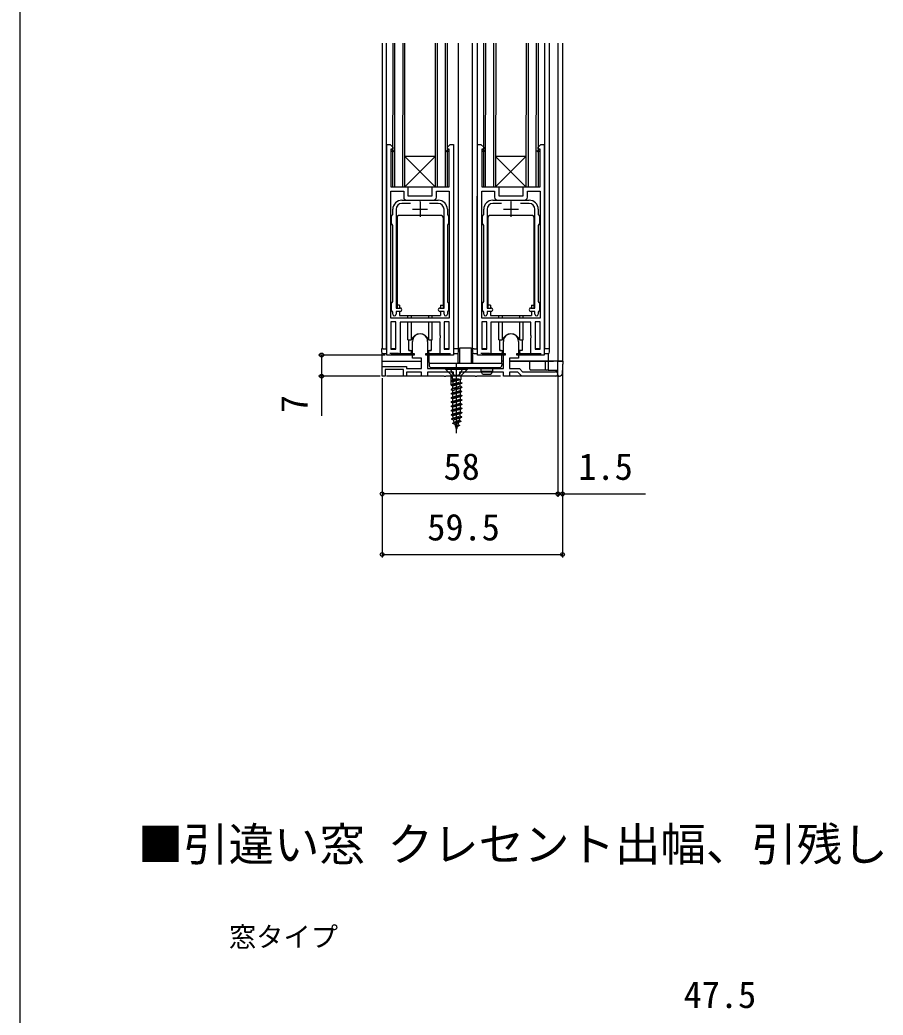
# Model space of a CAD drawing. Units: millimetres, scale not verified. Extents: x -525 to 525, y -782 to 777.
# Drawn here: x -525 to -240.1, y -334.4 to -5.9 of the extents above; entities that cross this region are included whole.
import ezdxf
from ezdxf.enums import TextEntityAlignment as Align

# ---------------------------------------------------------------- set-up
doc = ezdxf.new("R2010")
doc.units = ezdxf.units.MM
doc.header["$LTSCALE"] = 4
for name, color, linetype in [('0-1_USER1', 3, 'Continuous'), ('0-2_YKK_11', 7, 'Continuous'), ('0-3_YKK_12', 2, 'Continuous'), ('0-4_YKK_13', 4, 'Continuous'), ('0-6_YKK_D', 6, 'Continuous'), ('0-7_YKK_ZWAK', 7, 'Continuous')]:
    doc.layers.add(name, color=color, linetype=linetype)
doc.styles.add('ＭＳ ゴシック', font='')
doc.styles.get('ＭＳ ゴシック').set_extended_font_data('MS Gothic')

msp = doc.modelspace()

# ---------------------------------------------------------------- linework, layer by layer
at = {"layer": '0-2_YKK_11'}
for p, q in [((-402.542, -48.465), (-402.542, -49.061)), ((-383.342, -49.061), (-383.342, -48.465)), ((-372.542, -48.465), (-372.542, -49.061)), ((-353.342, -49.061), (-353.342, -48.465)), ((-397.342, -65.365), (-388.542, -65.365)), ((-367.342, -65.365), (-358.542, -65.365)), ((-396.055, -66.465), (-398.942, -66.465)), ((-395.442, -68.365), (-390.442, -68.365)), ((-392.942, -65.865), (-392.942, -70.865)), ((-386.942, -66.465), (-389.83, -66.465)), ((-366.055, -66.465), (-368.942, -66.465)), ((-365.442, -68.365), (-360.442, -68.365)), ((-362.942, -65.865), (-362.942, -70.865)), ((-356.942, -66.465), (-359.83, -66.465)), ((-390.442, -111.965), (-390.442, -120.965)), ((-400.042, -115.965), (-402.942, -115.965)), ((-385.842, -115.965), (-382.942, -115.965)), ((-370.042, -115.965), (-372.942, -115.965)), ((-355.842, -115.965), (-352.942, -115.965))]:
    msp.add_line(p, q, dxfattribs=at)
for points in [[(-381.942, -46.965), (-381.942, -116.465), (-382.942, -116.465), (-391.042, -116.465), (-391.042, -115.965), (-386.342, -115.965), (-386.342, -110.923), (-386.222, -110.74), (-386.222, -110.19), (-386.342, -110.007), (-386.342, -105.665), (-399.542, -105.665), (-399.542, -115.965), (-394.842, -115.965), (-394.842, -116.465), (-402.942, -116.465), (-403.942, -116.465), (-403.942, -46.965), (-402.842, -46.965), (-401.942, -47.865), (-401.942, -48.465), (-402.542, -48.465), (-401.556, -49.105), (-401.829, -49.525), (-402.542, -49.061), (-402.542, -60.965), (-396.942, -60.965), (-396.942, -63.965), (-388.942, -63.965), (-388.942, -60.965), (-383.342, -60.965), (-383.342, -49.061), (-384.056, -49.525), (-384.329, -49.105), (-383.342, -48.465), (-383.942, -48.465), (-383.942, -47.865), (-383.042, -46.965)], [(-351.942, -46.965), (-351.942, -116.465), (-352.942, -116.465), (-361.042, -116.465), (-361.042, -115.965), (-356.342, -115.965), (-356.342, -110.923), (-356.222, -110.74), (-356.222, -110.19), (-356.342, -110.007), (-356.342, -105.665), (-369.542, -105.665), (-369.542, -115.965), (-364.842, -115.965), (-364.842, -116.465), (-372.942, -116.465), (-373.942, -116.465), (-373.942, -46.965), (-372.842, -46.965), (-371.942, -47.865), (-371.942, -48.465), (-372.542, -48.465), (-371.556, -49.105), (-371.829, -49.525), (-372.542, -49.061), (-372.542, -60.965), (-366.942, -60.965), (-366.942, -63.965), (-358.942, -63.965), (-358.942, -60.965), (-353.342, -60.965), (-353.342, -49.061), (-354.056, -49.525), (-354.329, -49.105), (-353.342, -48.465), (-353.942, -48.465), (-353.942, -47.865), (-353.042, -46.965)], [(-400.942, -114.565), (-400.942, -105.465), (-402.542, -105.465), (-402.542, -114.565)], [(-383.342, -114.565), (-383.342, -105.465), (-384.942, -105.465), (-384.942, -114.565)], [(-370.942, -114.565), (-370.942, -105.465), (-372.542, -105.465), (-372.542, -114.565)], [(-353.342, -114.565), (-353.342, -105.465), (-354.942, -105.465), (-354.942, -114.565)]]:
    msp.add_lwpolyline(points, close=True, dxfattribs=at)
for points in [[(-383.342, -62.365), (-383.342, -104.265), (-402.542, -104.265), (-402.542, -62.365), (-398.342, -62.365), (-398.342, -64.365)], [(-387.542, -64.365), (-387.542, -62.365), (-383.342, -62.365)], [(-353.342, -62.365), (-353.342, -104.265), (-372.542, -104.265), (-372.542, -62.365), (-368.342, -62.365), (-368.342, -64.365)], [(-357.542, -64.365), (-357.542, -62.365), (-353.342, -62.365)], [(-398.942, -65.365), (-393.401, -65.365), (-393.217, -65.485), (-392.667, -65.485), (-392.484, -65.365), (-386.942, -65.365)], [(-368.942, -65.365), (-363.401, -65.365), (-363.217, -65.485), (-362.667, -65.485), (-362.484, -65.365), (-356.942, -65.365)], [(-401.942, -103.015), (-401.942, -102.331), (-402.142, -102.048), (-402.342, -101.765), (-402.342, -99.365), (-402.142, -99.082), (-401.942, -98.799), (-401.942, -73.665), (-402.142, -73.382), (-402.342, -73.099), (-402.342, -70.631), (-402.142, -70.348), (-401.942, -70.065), (-401.942, -68.365)], [(-400.842, -68.365), (-400.842, -100.965), (-399.492, -100.965)], [(-386.392, -100.965), (-385.042, -100.965), (-385.042, -68.365)], [(-383.942, -68.365), (-383.942, -70.065), (-383.742, -70.348), (-383.542, -70.631), (-383.542, -73.099), (-383.742, -73.382), (-383.942, -73.665), (-383.942, -98.799), (-383.742, -99.082), (-383.542, -99.365), (-383.542, -101.765), (-383.742, -102.048), (-383.942, -102.331), (-383.942, -103.015)], [(-371.942, -103.015), (-371.942, -102.331), (-372.142, -102.048), (-372.342, -101.765), (-372.342, -99.365), (-372.142, -99.082), (-371.942, -98.799), (-371.942, -73.665), (-372.142, -73.382), (-372.342, -73.099), (-372.342, -70.631), (-372.142, -70.348), (-371.942, -70.065), (-371.942, -68.365)], [(-370.842, -68.365), (-370.842, -100.965), (-369.492, -100.965)], [(-356.392, -100.965), (-355.042, -100.965), (-355.042, -68.365)], [(-353.942, -68.365), (-353.942, -70.065), (-353.742, -70.348), (-353.542, -70.631), (-353.542, -73.099), (-353.742, -73.382), (-353.942, -73.665), (-353.942, -98.799), (-353.742, -99.082), (-353.542, -99.365), (-353.542, -101.765), (-353.742, -102.048), (-353.942, -102.331), (-353.942, -103.015)], [(-399.492, -102.065), (-400.842, -102.065), (-400.842, -103.015)], [(-385.042, -103.015), (-385.042, -102.065), (-386.392, -102.065)], [(-369.492, -102.065), (-370.842, -102.065), (-370.842, -103.015)], [(-355.042, -103.015), (-355.042, -102.065), (-356.392, -102.065)], [(-348.192, -123.465), (-359.339, -123.465), (-360.639, -122.165), (-363.442, -122.165), (-363.442, -123.465), (-365.442, -123.465), (-365.442, -122.165), (-379.942, -122.165), (-379.942, -123.465), (-381.942, -123.465), (-381.942, -122.165), (-390.442, -122.165), (-390.442, -123.465), (-392.442, -123.465), (-392.442, -122.165), (-397.442, -122.165), (-397.442, -123.465), (-398.442, -123.465), (-398.442, -121.265), (-404.442, -121.265), (-404.442, -123.465), (-405.442, -123.465), (-405.442, -120.265), (-397.442, -120.265), (-397.442, -120.965), (-392.442, -120.965), (-392.442, -117.465), (-395.442, -117.465), (-395.442, -111.965)], [(-390.442, -120.965), (-365.442, -120.965), (-365.442, -111.965)], [(-360.442, -111.965), (-360.442, -117.465), (-363.442, -117.465), (-363.442, -120.965), (-360.142, -120.965), (-359.142, -121.965), (-348.192, -121.965)]]:
    msp.add_lwpolyline(points, dxfattribs=at)
for centre, radius, start, end in [((-398.942, -68.365), 3, 90.00001, 179.99999), ((-397.342, -64.365), 1, 180.00001, 269.99999), ((-388.542, -64.365), 1, 270.00001, 359.99999), ((-386.942, -68.365), 3, 0.00001, 89.99999), ((-368.942, -68.365), 3, 90.00001, 179.99999), ((-367.342, -64.365), 1, 180.00001, 269.99999), ((-358.542, -64.365), 1, 270.00001, 359.99999), ((-356.942, -68.365), 3, 0.00001, 89.99999), ((-398.942, -68.365), 1.9, 90.00001, 179.99999), ((-386.942, -68.365), 1.9, 0.00001, 89.99999), ((-368.942, -68.365), 1.9, 90.00001, 179.99999), ((-356.942, -68.365), 1.9, 0.00001, 89.99999), ((-399.492, -101.515), 0.55, 269.99999, 90.00001), ((-386.392, -101.515), 0.55, 89.99999, 270.00001), ((-369.492, -101.515), 0.55, 269.99999, 90.00001), ((-356.392, -101.515), 0.55, 89.99999, 270.00001), ((-401.392, -103.015), 0.55, 180.00001, 269.99999), ((-401.392, -103.015), 0.55, 270.00001, 359.99999), ((-384.492, -103.015), 0.55, 180.00001, 269.99999), ((-384.492, -103.015), 0.55, 270.00001, 359.99999), ((-371.392, -103.015), 0.55, 180.00001, 269.99999), ((-371.392, -103.015), 0.55, 270.00001, 359.99999), ((-354.492, -103.015), 0.55, 180.00001, 269.99999), ((-354.492, -103.015), 0.55, 270.00001, 359.99999), ((-392.942, -111.965), 2.5, 359.99999, 180.00001), ((-362.942, -111.965), 2.5, 359.99999, 180.00001), ((-348.192, -122.715), 0.75, 269.99999, 90.00001)]:
    msp.add_arc(centre, radius, start, end, dxfattribs=at)
at = {"layer": '0-3_YKK_12'}
for p, q in [((-405.442, -13.523), (-405.442, -114.465)), ((-404.042, -114.465), (-404.042, -13.523)), ((-401.981, -13.523), (-401.995, -60.965)), ((-401.295, -60.965), (-401.281, -13.523)), ((-398.681, -13.523), (-398.695, -60.965)), ((-397.995, -60.965), (-397.981, -13.523)), ((-387.981, -13.523), (-387.995, -60.965)), ((-387.281, -13.523), (-387.295, -60.965)), ((-384.681, -13.523), (-384.695, -60.965)), ((-383.981, -13.523), (-383.995, -60.965)), ((-380.242, -114.465), (-380.242, -13.523)), ((-375.643, -114.465), (-375.643, -13.523)), ((-374.057, -114.465), (-374.015, -13.523)), ((-371.981, -13.523), (-371.994, -60.965)), ((-371.294, -60.965), (-371.281, -13.523)), ((-368.681, -13.523), (-368.694, -60.965)), ((-367.981, -13.523), (-367.994, -60.965)), ((-357.981, -13.523), (-357.994, -60.965)), ((-357.281, -13.523), (-357.294, -60.965)), ((-354.681, -13.523), (-354.694, -60.965)), ((-353.981, -13.523), (-353.994, -60.965)), ((-351.817, -114.465), (-351.817, -13.523)), ((-350.243, -114.465), (-350.243, -13.523)), ((-347.442, -13.523), (-347.442, -118.465)), ((-345.942, -13.523), (-345.942, -118.465)), ((-387.995, -50.965), (-397.995, -60.965)), ((-357.994, -50.965), (-367.994, -60.965)), ((-401.995, -60.965), (-383.995, -60.965)), ((-371.994, -60.965), (-353.994, -60.965)), ((-396.642, -114.965), (-395.442, -114.965)), ((-390.442, -114.965), (-389.242, -114.965)), ((-380.242, -114.465), (-379.842, -114.465)), ((-376.042, -114.465), (-375.642, -114.465)), ((-366.642, -114.965), (-365.442, -114.965)), ((-359.242, -114.965), (-360.442, -114.965)), ((-405.442, -118.465), (-405.442, -115.865)), ((-405.442, -118.465), (-392.442, -118.465)), ((-363.442, -118.465), (-348.942, -118.465)), ((-347.442, -118.465), (-345.942, -118.465))]:
    msp.add_line(p, q, dxfattribs=at)
for points in [[(-387.995, -50.965), (-397.995, -50.965), (-387.995, -60.965)], [(-357.994, -50.965), (-367.994, -50.965), (-357.994, -60.965)]]:
    msp.add_lwpolyline(points, dxfattribs=at)
at = {"layer": '0-4_YKK_13'}
for p, q in [((-400.542, -70.965), (-400.542, -100.965)), ((-385.842, -70.465), (-400.042, -70.465)), ((-385.342, -70.965), (-385.342, -100.965)), ((-370.542, -70.965), (-370.542, -100.965)), ((-355.842, -70.465), (-370.042, -70.465)), ((-355.342, -70.965), (-355.342, -100.965)), ((-399.692, -100.065), (-400.542, -100.065)), ((-399.692, -100.065), (-399.692, -100.965)), ((-386.192, -100.065), (-385.342, -100.065)), ((-386.192, -100.065), (-386.192, -100.965)), ((-369.692, -100.065), (-370.542, -100.065)), ((-369.692, -100.065), (-369.692, -100.965)), ((-356.192, -100.065), (-355.342, -100.065)), ((-356.192, -100.065), (-356.192, -100.965)), ((-396.942, -104.265), (-396.942, -103.465)), ((-395.771, -104.265), (-395.771, -103.465)), ((-390.114, -103.465), (-390.114, -104.265)), ((-388.942, -104.265), (-388.942, -103.465)), ((-386.192, -102.065), (-386.192, -103.465)), ((-366.942, -104.265), (-366.942, -103.465)), ((-365.771, -104.265), (-365.771, -103.465)), ((-360.114, -103.465), (-360.114, -104.265)), ((-358.942, -104.265), (-358.942, -103.465)), ((-356.192, -102.065), (-356.192, -103.465)), ((-396.942, -111.465), (-396.942, -105.665)), ((-395.771, -111.465), (-395.771, -105.665)), ((-390.114, -105.665), (-390.114, -111.465)), ((-388.942, -111.465), (-388.942, -105.665)), ((-366.942, -111.465), (-366.942, -105.665)), ((-365.771, -111.465), (-365.771, -105.665)), ((-360.114, -105.665), (-360.114, -111.465)), ((-358.942, -111.465), (-358.942, -105.665)), ((-396.942, -111.465), (-395.771, -111.465)), ((-390.114, -111.465), (-388.942, -111.465)), ((-389.242, -111.465), (-389.242, -114.965)), ((-366.942, -111.465), (-365.771, -111.465)), ((-360.114, -111.465), (-358.942, -111.465)), ((-359.242, -111.465), (-359.242, -114.965)), ((-405.642, -114.465), (-405.642, -115.465)), ((-405.142, -114.465), (-405.642, -114.465)), ((-405.142, -114.465), (-403.942, -114.465)), ((-402.342, -114.465), (-401.142, -114.465)), ((-389.242, -114.965), (-389.667, -114.965)), ((-383.542, -114.465), (-384.742, -114.465)), ((-379.842, -114.065), (-376.042, -114.065)), ((-379.842, -118.968), (-379.842, -114.065)), ((-376.042, -114.065), (-376.042, -118.968)), ((-375.642, -114.465), (-375.642, -115.465)), ((-375.142, -114.465), (-375.642, -114.465)), ((-375.142, -114.465), (-373.942, -114.465)), ((-359.242, -114.965), (-359.667, -114.965)), ((-353.542, -114.465), (-354.742, -114.465)), ((-405.142, -115.965), (-403.942, -115.965)), ((-402.442, -115.965), (-396.217, -115.965)), ((-389.942, -118.968), (-389.942, -116.465)), ((-389.667, -115.965), (-387.142, -115.965)), ((-381.942, -115.965), (-380.742, -115.965)), ((-380.342, -118.968), (-380.342, -115.765)), ((-375.542, -118.968), (-375.542, -115.76)), ((-375.142, -115.965), (-373.942, -115.965)), ((-372.442, -115.965), (-366.217, -115.965)), ((-365.942, -118.968), (-365.942, -116.465)), ((-359.667, -115.965), (-357.142, -115.965)), ((-351.942, -115.965), (-350.742, -115.965)), ((-405.442, -123.465), (-405.442, -118.465)), ((-405.442, -118.465), (-392.442, -118.465)), ((-389.942, -118.465), (-390.442, -118.465)), ((-389.942, -118.968), (-389.942, -119.265)), ((-389.942, -119.265), (-389.942, -119.765)), ((-365.942, -119.265), (-389.942, -119.265)), ((-388.942, -120.965), (-388.942, -120.565)), ((-388.942, -120.565), (-366.942, -120.565)), ((-384.442, -121.215), (-382.577, -123.081)), ((-380.942, -142.312), (-380.942, -119.177)), ((-380.342, -118.968), (-380.342, -119.265)), ((-379.842, -119.265), (-379.842, -118.968)), ((-379.308, -123.081), (-377.442, -121.215)), ((-376.042, -118.968), (-376.042, -119.265)), ((-375.542, -119.265), (-375.542, -118.968)), ((-372.792, -121.899), (-372.792, -120.965)), ((-369.092, -120.965), (-369.092, -121.899)), ((-366.442, -120.631), (-366.442, -120.565)), ((-365.442, -118.465), (-365.942, -118.465)), ((-365.942, -119.265), (-365.942, -118.968)), ((-365.942, -119.265), (-365.942, -119.765)), ((-345.942, -118.465), (-363.442, -118.465)), ((-356.442, -118.465), (-356.742, -118.465)), ((-350.642, -121.465), (-356.523, -121.465)), ((-356.442, -118.465), (-351.642, -118.465)), ((-351.642, -118.465), (-351.642, -121.165)), ((-350.642, -118.465), (-351.642, -118.465)), ((-347.442, -122.963), (-347.442, -118.465)), ((-404.785, -123.465), (-405.442, -123.465)), ((-384.942, -123.465), (-404.031, -123.465)), ((-384.942, -123.465), (-384.442, -123.465)), ((-374.742, -123.465), (-384.442, -123.465)), ((-382.692, -126.259), (-382.692, -123.13)), ((-379.542, -124.547), (-382.656, -125.084)), ((-382.342, -123.315), (-379.542, -123.315)), ((-380.82, -124.315), (-382.182, -124.7)), ((-379.702, -124.63), (-382.182, -125.33)), ((-374.742, -123.465), (-374.242, -123.465)), ((-366.437, -123.465), (-374.242, -123.465)), ((-372.292, -122.765), (-372.792, -121.899)), ((-369.092, -121.899), (-372.792, -121.899)), ((-372.292, -122.765), (-369.592, -122.765)), ((-369.092, -121.899), (-369.592, -122.765)), ((-358.942, -123.465), (-365.142, -123.465)), ((-346.989, -123.465), (-358.942, -123.465)), ((-382.692, -126.365), (-382.692, -126.465)), ((-382.692, -127.765), (-382.692, -127.865)), ((-379.702, -125.4), (-382.182, -126.1)), ((-382.182, -127.5), (-382.182, -126.73)), ((-382.692, -129.165), (-382.692, -129.265)), ((-382.692, -130.565), (-382.692, -130.665)), ((-382.182, -128.9), (-382.182, -128.13)), ((-382.182, -130.3), (-382.182, -129.53)), ((-382.182, -131.7), (-382.182, -130.93)), ((-382.692, -131.965), (-382.692, -132.065)), ((-382.692, -133.365), (-382.692, -133.465)), ((-382.182, -133.1), (-382.182, -132.33)), ((-382.182, -134.5), (-382.182, -133.73)), ((-382.692, -134.765), (-382.692, -134.865)), ((-382.692, -136.165), (-382.692, -136.265)), ((-382.573, -137.565), (-379.192, -136.865)), ((-379.192, -136.965), (-382.573, -137.665)), ((-382.182, -135.9), (-382.182, -135.13)), ((-382.182, -136.79), (-382.182, -136.53)), ((-379.702, -136.6), (-382.063, -137.3)), ((-379.526, -138.265), (-382.145, -138.965)), ((-379.526, -138.365), (-382.145, -139.065)), ((-380.036, -138), (-381.635, -138.7)), ((-380.265, -138.75), (-381.406, -139.45))]:
    msp.add_line(p, q, dxfattribs=at)
for points in [[(-399.692, -102.065), (-399.692, -103.465), (-386.192, -103.465)], [(-369.692, -102.065), (-369.692, -103.465), (-356.192, -103.465)], [(-396.217, -114.965), (-396.642, -114.965), (-396.642, -111.465)], [(-366.217, -114.965), (-366.642, -114.965), (-366.642, -111.465)], [(-401.142, -114.465), (-401.442, -114.465), (-402.342, -114.465)], [(-380.242, -115.465), (-380.242, -114.465), (-381.942, -114.465)], [(-371.142, -114.465), (-371.442, -114.465), (-372.342, -114.465)], [(-350.242, -115.465), (-350.242, -114.465), (-351.942, -114.465)], [(-387.142, -115.965), (-386.142, -115.965), (-385.844, -115.965)], [(-357.142, -115.965), (-356.142, -115.965), (-355.844, -115.965)], [(-350.642, -115.956), (-350.642, -121.465), (-350.142, -121.465), (-347.442, -121.465)], [(-389.442, -120.631), (-389.442, -120.565), (-366.442, -120.565)], [(-388.942, -120.965), (-366.942, -120.965), (-366.942, -120.565)], [(-383.042, -120.965), (-382.087, -122.88), (-380.942, -123.166), (-379.797, -122.88), (-378.842, -120.965)], [(-356.742, -121.165), (-356.742, -118.465), (-357.042, -118.465)], [(-345.991, -122.526), (-345.742, -118.465), (-346.242, -118.465)], [(-379.542, -123.646), (-379.542, -124.547), (-379.702, -124.63), (-379.702, -125.4), (-379.192, -125.665), (-379.192, -125.765), (-379.702, -126.03), (-382.182, -126.73), (-382.692, -126.465), (-379.192, -125.765)], [(-382.342, -123.646), (-382.342, -124.223), (-382.182, -124.315), (-380.002, -124.315), (-382.588, -124.911), (-382.182, -124.7), (-382.182, -124.315)], [(-382.588, -124.911), (-382.656, -125.084), (-382.182, -125.33), (-382.182, -126.1), (-382.692, -126.365), (-379.192, -125.665)], [(-379.702, -126.8), (-382.182, -127.5), (-382.692, -127.765), (-379.192, -127.065), (-379.192, -127.165), (-382.692, -127.865), (-382.182, -128.13), (-379.702, -127.43), (-379.192, -127.165)], [(-379.702, -127.43), (-379.702, -128.2), (-379.192, -128.465), (-379.192, -128.565), (-379.702, -128.83), (-382.182, -129.53), (-382.692, -129.265), (-379.192, -128.565)], [(-379.192, -127.065), (-379.702, -126.8), (-379.702, -126.03)], [(-379.192, -128.465), (-382.692, -129.165), (-382.182, -128.9), (-379.702, -128.2)], [(-379.702, -128.83), (-379.702, -129.6), (-379.192, -129.865), (-379.192, -129.965), (-379.702, -130.23), (-382.182, -130.93), (-382.692, -130.665), (-379.192, -129.965)], [(-379.192, -129.865), (-382.692, -130.565), (-382.182, -130.3), (-379.702, -129.6)], [(-379.702, -130.23), (-379.702, -131), (-379.192, -131.265), (-379.192, -131.365), (-379.702, -131.63), (-382.182, -132.33), (-382.692, -132.065), (-379.192, -131.365)], [(-379.192, -131.265), (-382.692, -131.965), (-382.182, -131.7), (-379.702, -131)], [(-379.702, -131.63), (-379.702, -132.4), (-379.192, -132.665), (-379.192, -132.765), (-379.702, -133.03), (-382.182, -133.73), (-382.692, -133.465), (-379.192, -132.765)], [(-379.192, -132.665), (-382.692, -133.365), (-382.182, -133.1), (-379.702, -132.4)], [(-379.702, -133.03), (-379.702, -133.8), (-379.192, -134.065), (-379.192, -134.165), (-379.702, -134.43), (-382.182, -135.13), (-382.692, -134.865), (-379.192, -134.165)], [(-379.192, -134.065), (-382.692, -134.765), (-382.182, -134.5), (-379.702, -133.8)], [(-379.702, -134.43), (-379.702, -135.2), (-379.192, -135.465), (-379.192, -135.565), (-379.702, -135.83), (-382.182, -136.53), (-382.692, -136.265), (-379.192, -135.565)], [(-379.192, -135.465), (-382.692, -136.165), (-382.182, -135.9), (-379.702, -135.2)], [(-382.147, -137.023), (-382.063, -137.3), (-382.573, -137.565), (-382.573, -137.665), (-381.895, -137.849)], [(-379.81, -137.261), (-380.036, -138), (-379.526, -138.265), (-379.526, -138.365), (-380.265, -138.75), (-380.942, -140.965), (-381.406, -139.45), (-382.145, -139.065), (-382.145, -138.965), (-381.635, -138.7), (-381.895, -137.849), (-379.702, -137.23), (-379.192, -136.965), (-379.192, -136.865), (-379.702, -136.6), (-379.702, -135.83)], [(-380.464, -139.4), (-379.954, -139.665), (-379.954, -139.765), (-380.693, -140.15)]]:
    msp.add_lwpolyline(points, dxfattribs=at)
msp.add_lwpolyline([(-384.442, -121.215), (-384.442, -120.965), (-377.442, -120.965), (-377.442, -121.215)], close=True, dxfattribs=at)
for centre, radius, start, end in [((-400.042, -70.965), 0.5, 90, 180), ((-385.842, -70.965), 0.5, 0, 90), ((-370.042, -70.965), 0.5, 90, 180), ((-355.842, -70.965), 0.5, 0, 90), ((-392.942, -112.465), 3, 19.47122, 160.52878), ((-362.942, -112.465), 3, 19.47122, 160.52878), ((-396.217, -115.465), 0.5, 270, 90), ((-389.667, -115.465), 0.5, 90, 270), ((-366.217, -115.465), 0.5, 270, 90), ((-359.667, -115.465), 0.5, 90, 270), ((-405.142, -115.465), 0.5, 180, 270), ((-380.742, -115.465), 0.5, 270, 0), ((-375.142, -115.465), 0.5, 180, 270), ((-350.742, -115.465), 0.5, 270, 0), ((-388.942, -119.765), 1, 180, 240), ((-366.942, -119.765), 1, 300, 0), ((-356.442, -121.165), 0.3, 180, 270), ((-351.342, -121.165), 0.3, 180, 270), ((-383.142, -123.646), 0.8, 0, 44.99999), ((-378.742, -123.646), 0.8, 134.99999, 179.99998), ((-346.942, -122.963), 0.5, 180, 275.33842), ((-346.989, -122.465), 1, 270, 275.33842), ((-346.989, -122.465), 1, 275.33842, 356.5), ((-381.382, -136.79), 0.8, 179.99998, 196.99998)]:
    msp.add_arc(centre, radius, start, end, dxfattribs=at)
at = {"layer": '0-6_YKK_D'}
for p, q in [((-404.442, -116.465), (-426.442, -116.465)), ((-345.942, -119.465), (-345.942, -163.312)), ((-345.942, -119.465), (-345.942, -183.312)), ((-406.142, -123.465), (-426.442, -123.465)), ((-405.442, -124.165), (-405.442, -163.312)), ((-405.442, -124.165), (-405.442, -183.312)), ((-347.442, -123.715), (-347.442, -163.312)), ((-347.442, -123.715), (-347.442, -163.312)), ((-347.442, -162.312), (-405.442, -162.312)), ((-347.442, -162.312), (-349.992, -162.312)), ((-347.442, -162.312), (-345.942, -162.312)), ((-345.942, -162.312), (-318.57, -162.312)), ((-405.442, -182.312), (-345.942, -182.312))]:
    msp.add_line(p, q, dxfattribs=at)
msp.add_lwpolyline([(-425.442, -116.465), (-425.442, -123.465), (-425.442, -136.492)], dxfattribs=at)
for centre in [(-425.442, -116.465), (-425.442, -123.465), (-405.442, -162.312), (-347.442, -162.312), (-347.442, -162.312), (-345.942, -162.312), (-405.442, -182.312), (-345.942, -182.312)]:
    msp.add_circle(centre, 0.637, dxfattribs=at)
at = {"layer": '0-7_YKK_ZWAK'}
msp.add_line((-525, 747.5), (-525, -782.5), dxfattribs=at)

# ---------------------------------------------------------------- texts
at = {"layer": '0-1_USER1', "style": 'ＭＳ ゴシック'}
for s, height, p in [('■引違い窓 クレセント出幅、引残し', 11, (-486.153, -286.776)), ('窓タイプ', 6.598, (-456.023, -313.797))]:
    msp.add_text(s, height=height, dxfattribs=at).set_placement(p, align=Align.BOTTOM_LEFT)
at = {"layer": '0-6_YKK_D', "style": 'ＭＳ ゴシック'}
msp.add_text('7', height=8.798, rotation=90, dxfattribs=at).set_placement((-427.442, -135.651), align=Align.BOTTOM_LEFT)
for s, p in [('58', (-385.204, -160.312)), ('1.5', (-340.683, -160.312)), ('59.5', (-390.556, -180.312)), ('47.5', (-305.946, -334.649))]:
    msp.add_text(s, height=8.798, dxfattribs=at).set_placement(p, align=Align.BOTTOM_LEFT)

doc.saveas('drawing.dxf')
